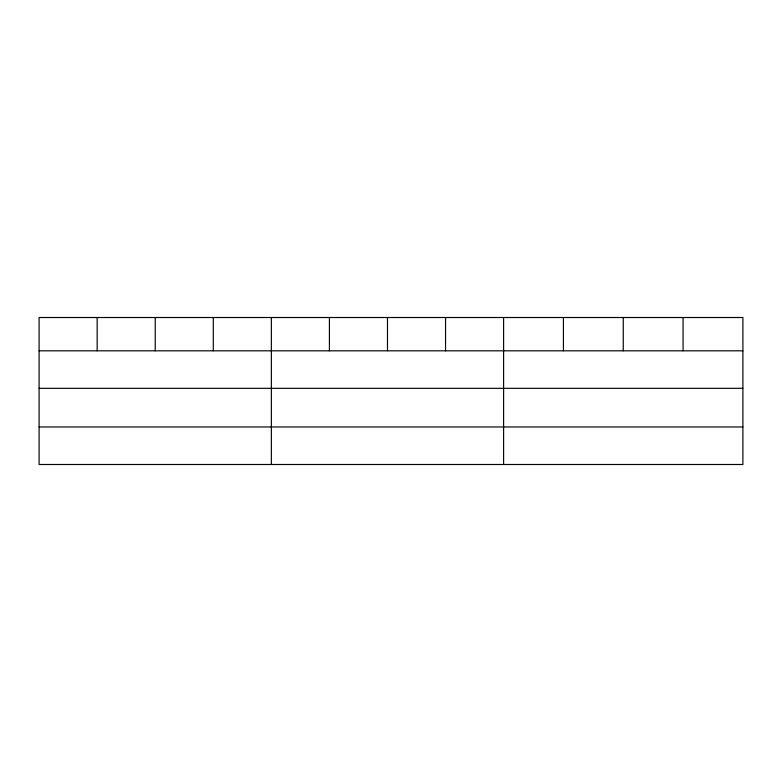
<?xml version="1.0" encoding="UTF-8"?>
<svg xmlns="http://www.w3.org/2000/svg" width="782" height="782" viewBox="0 0 782 782"><rect width="100%" height="100%" fill="white"/><g stroke="black" fill="none" stroke-linecap="round" stroke-linejoin="round"><path stroke-width="1.17" d="M742.9 388.322L742.9 317.512L39.1 317.512L39.1 464.488L742.9 464.488L742.9 388.322L39.1 388.322M39.1 350.815L742.9 350.815M39.1 426.972L742.9 426.972M683.077 317.512L683.077 350.815M623.254 317.512L623.254 350.815M563.431 317.512L563.431 350.815M503.608 317.512L503.608 464.488M445.545 317.512L445.545 350.815M387.481 317.512L387.481 350.815M329.418 317.512L329.418 350.815M271.354 317.512L271.354 464.488M213.291 317.512L213.291 350.815M155.227 317.512L155.227 350.815M97.164 317.512L97.164 350.815"/></g></svg>
